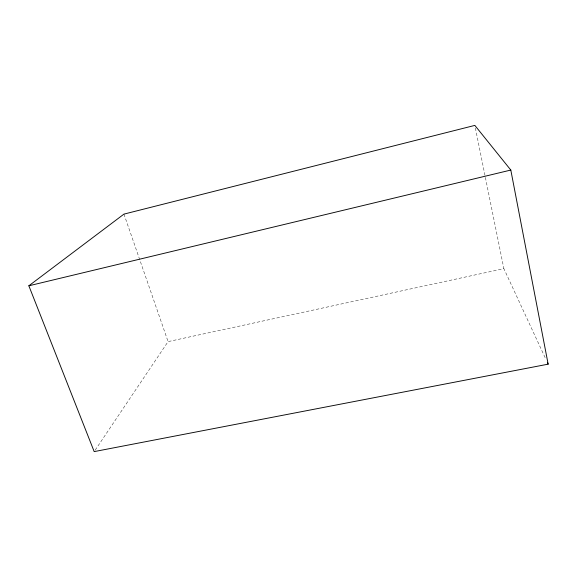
<?xml version="1.0" encoding="UTF-8"?>
<svg xmlns="http://www.w3.org/2000/svg" width="577" height="577" viewBox="0 0 577 577"><rect width="100%" height="100%" fill="white"/><g stroke="black" fill="none" stroke-linecap="round" stroke-linejoin="round"><path stroke-width="0.43" stroke-dasharray="2.88 2.16" d="M95.191 450.11L168.08 341.606L503.88 268.666L545.878 359.269M123.961 214.11L168.08 341.606M475.383 128.029L503.88 268.666"/><path stroke-width="0.87" d="M28.85 285.795L123.961 214.11L474.849 125.397L510.811 170.056L548.15 364.166L94.188 451.603L28.85 285.795L510.811 170.056M547.393 362.536L548.15 364.166"/></g></svg>
